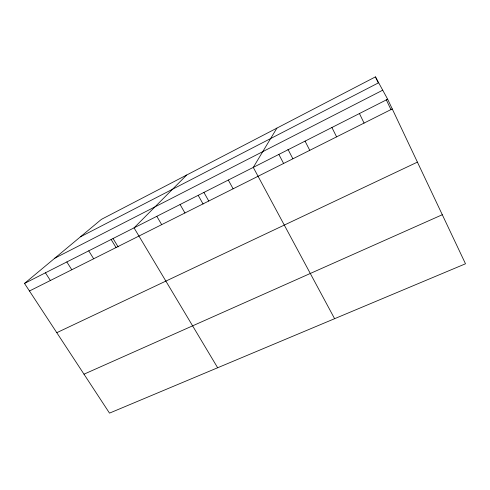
<?xml version="1.0" encoding="UTF-8"?>
<svg xmlns="http://www.w3.org/2000/svg" width="490" height="490" viewBox="0 0 490 490"><rect width="100%" height="100%" fill="white"/><g stroke="black" fill="none" stroke-linecap="round" stroke-linejoin="round"><path stroke-width="0.73" d="M276.917 128.104L253.281 167.39L334.603 318.696M186.708 175.016L134.052 227.862L217.652 367.757M24.5 283.428L101.393 219.373L375.444 76.875L387.663 99.225L465.5 263.785L109.509 413.125L24.5 283.428L387.663 99.225M80.47 236.799L378.66 82.755M54.764 258.212L382.721 90.185M29.467 290.999L392.257 108.933M56.791 332.685L417.413 162.123M83.986 374.188L442.299 214.73M45.435 272.808L50.39 280.5M66.842 261.948L71.785 269.763M88.739 250.843L93.67 258.781M111.132 239.488L116.05 247.548M113.055 238.538L118.133 246.887M156.806 216.317L161.688 224.647M180.093 204.508L184.951 212.972M198.266 195.479L203.081 203.999M203.92 192.423L208.752 201.023M228.309 180.057L233.118 188.797M278.859 154.417L283.606 163.458M287.955 149.315L292.836 158.693M305.062 141.126L309.772 150.326M331.914 127.504L336.587 136.869M359.44 113.545L364.07 123.076M375.444 76.875L378.194 82.688M386.224 99.629L391.014 109.748"/></g></svg>
